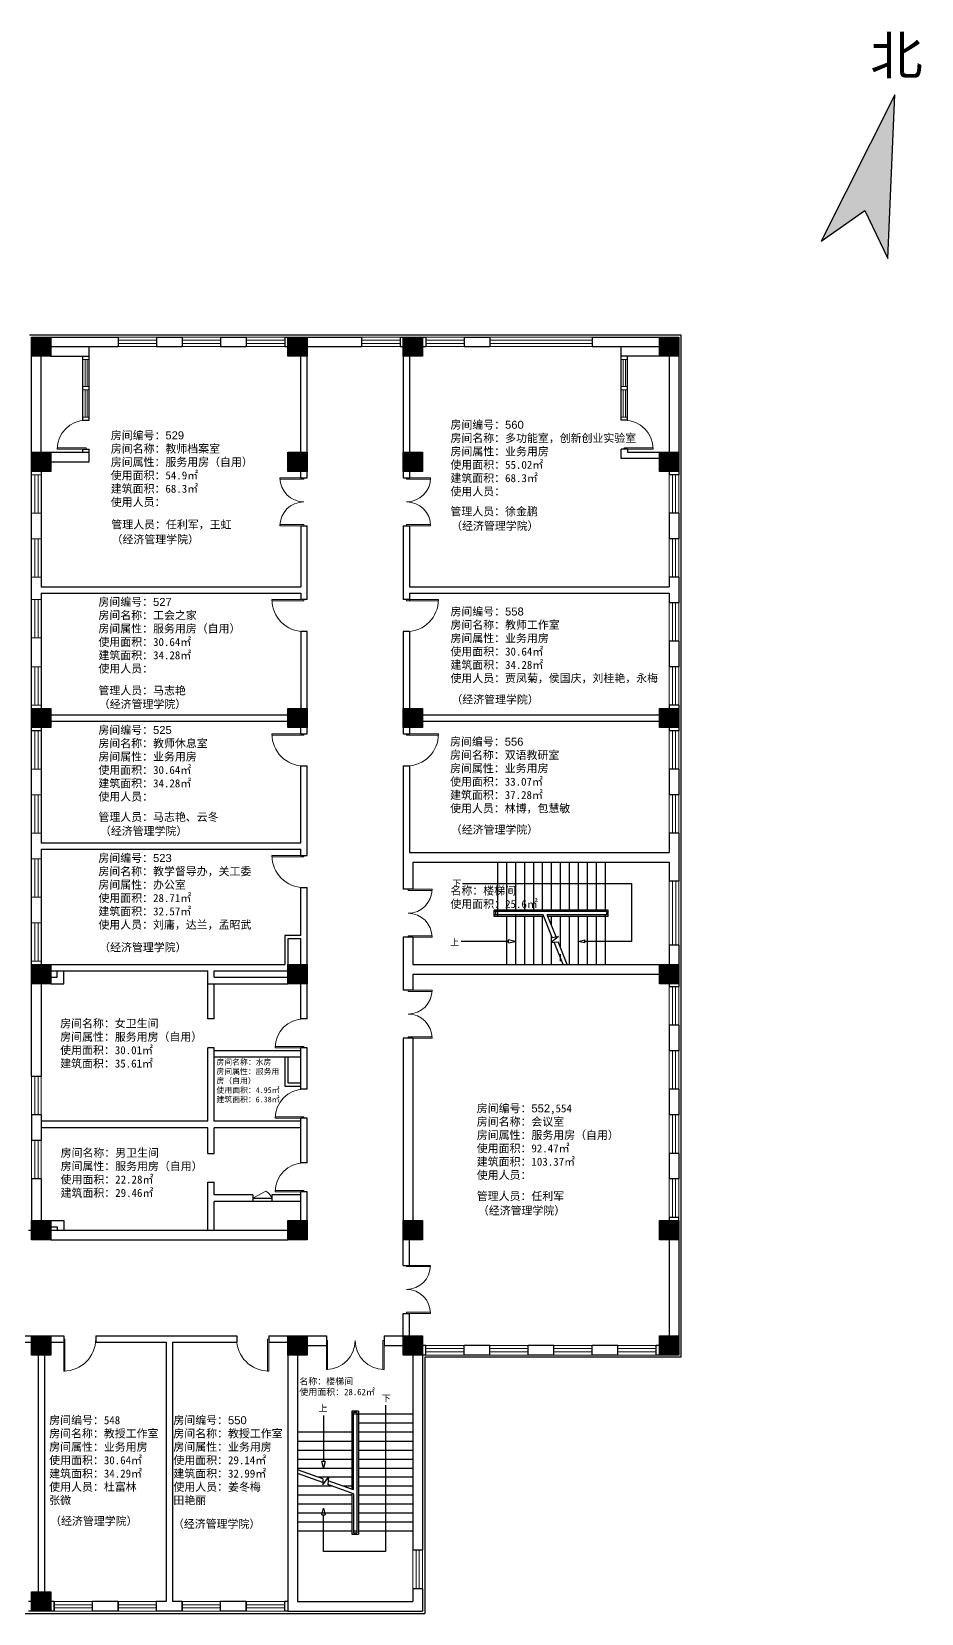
# Model space of a CAD drawing. Header units: millimetres. Extents: x 31518 to 160291, y 21900 to 76087.
# Drawn here: x 132518 to 160291, y 26678 to 76087 of the extents above; entities that cross this region are included whole.
import ezdxf

# ---------------------------------------------------------------- set-up
doc = ezdxf.new("R2010")
doc.units = ezdxf.units.MM
doc.header["$LTSCALE"] = 1000
doc.linetypes.add('CONTINOUS', pattern=[0])
doc.layers.add('填充', color=7, linetype='Continuous')
doc.layers.add('管理人员', color=2, linetype='Continuous')
for name, color, linetype, lineweight in [('墙体', 30, 'Continuous', 30), ('墙线', 30, 'Continuous', 30), ('文字', 7, 'Continuous', 30), ('柱子', 150, 'Continuous', 30), ('窗户', 131, 'Continuous', 15), ('窗线', 131, 'Continuous', 15), ('门线', 154, 'CONTINOUS', 15)]:
    doc.layers.add(name, color=color, linetype=linetype, lineweight=lineweight)
doc.styles.get("Standard").update_dxf_attribs({"font": 'arial.ttf'})

msp = doc.modelspace()

# ---------------------------------------------------------------- hatches: boundary and pattern name
h = msp.add_hatch(color=256)
h.dxf.hatch_style = 1
h.paths.add_polyline_path([(159467, 74109), (157163, 69544), (158524, 70501), (159243, 69000)])
at = {"layer": '填充'}
h = msp.add_hatch(color=7, dxfattribs=at)
h.dxf.hatch_style = 1
h.paths.add_polyline_path([(133118, 66548), (132518, 66548), (132518, 65948), (133118, 65948)])
h = msp.add_hatch(color=7, dxfattribs=at)
h.dxf.hatch_style = 1
h.paths.add_polyline_path([(141118, 66548), (140518, 66548), (140518, 65948), (141118, 65948)])
h = msp.add_hatch(color=7, dxfattribs=at)
h.dxf.hatch_style = 1
h.paths.add_polyline_path([(144718, 66548), (144118, 66548), (144118, 65948), (144718, 65948)])
h = msp.add_hatch(color=7, dxfattribs=at)
h.dxf.hatch_style = 1
h.paths.add_polyline_path([(152718, 66548), (152118, 66548), (152118, 65948), (152718, 65948)])
h = msp.add_hatch(color=7, dxfattribs=at)
h.dxf.hatch_style = 1
h.paths.add_polyline_path([(133118, 62948), (132518, 62948), (132518, 62348), (133118, 62348)])
h = msp.add_hatch(color=7, dxfattribs=at)
h.dxf.hatch_style = 1
h.paths.add_polyline_path([(141118, 62948), (140518, 62948), (140518, 62348), (141118, 62348)])
h = msp.add_hatch(color=7, dxfattribs=at)
h.dxf.hatch_style = 1
h.paths.add_polyline_path([(144718, 62948), (144118, 62948), (144118, 62348), (144718, 62348)])
h = msp.add_hatch(color=7, dxfattribs=at)
h.dxf.hatch_style = 1
h.paths.add_polyline_path([(152718, 62948), (152118, 62948), (152118, 62348), (152718, 62348)])
h = msp.add_hatch(color=7, dxfattribs=at)
h.dxf.hatch_style = 1
h.paths.add_polyline_path([(133118, 54948), (132518, 54948), (132518, 54348), (133118, 54348)])
h = msp.add_hatch(color=7, dxfattribs=at)
h.dxf.hatch_style = 1
h.paths.add_polyline_path([(141118, 54948), (140518, 54948), (140518, 54348), (141118, 54348)])
h = msp.add_hatch(color=7, dxfattribs=at)
h.dxf.hatch_style = 1
h.paths.add_polyline_path([(144718, 54948), (144118, 54948), (144118, 54348), (144718, 54348)])
h = msp.add_hatch(color=7, dxfattribs=at)
h.dxf.hatch_style = 1
h.paths.add_polyline_path([(152718, 54948), (152118, 54948), (152118, 54348), (152718, 54348)])
h = msp.add_hatch(color=7, dxfattribs=at)
h.dxf.hatch_style = 1
h.paths.add_polyline_path([(133118, 46948), (132518, 46948), (132518, 46348), (133118, 46348)])
h = msp.add_hatch(color=7, dxfattribs=at)
h.dxf.hatch_style = 1
h.paths.add_polyline_path([(141118, 46948), (140518, 46948), (140518, 46348), (141118, 46348)])
h = msp.add_hatch(color=7, dxfattribs=at)
h.dxf.hatch_style = 1
h.paths.add_polyline_path([(152718, 46948), (152118, 46948), (152118, 46348), (152718, 46348)])
h = msp.add_hatch(color=7, dxfattribs=at)
h.dxf.hatch_style = 1
h.paths.add_polyline_path([(133118, 38948), (132518, 38948), (132518, 38348), (133118, 38348)])
h = msp.add_hatch(color=7, dxfattribs=at)
h.dxf.hatch_style = 1
h.paths.add_polyline_path([(141118, 38948), (140518, 38948), (140518, 38348), (141118, 38348)])
h = msp.add_hatch(color=7, dxfattribs=at)
h.dxf.hatch_style = 1
h.paths.add_polyline_path([(144718, 38948), (144118, 38948), (144118, 38348), (144718, 38348)])
h = msp.add_hatch(color=7, dxfattribs=at)
h.dxf.hatch_style = 1
h.paths.add_polyline_path([(152718, 38948), (152118, 38948), (152118, 38348), (152718, 38348)])
h = msp.add_hatch(color=7, dxfattribs=at)
h.dxf.hatch_style = 1
h.paths.add_polyline_path([(133118, 35348), (132518, 35348), (132518, 34748), (133118, 34748)])
h = msp.add_hatch(color=7, dxfattribs=at)
h.dxf.hatch_style = 1
h.paths.add_polyline_path([(141118, 35348), (140518, 35348), (140518, 34748), (141118, 34748)])
h = msp.add_hatch(color=7, dxfattribs=at)
h.dxf.hatch_style = 1
h.paths.add_polyline_path([(144718, 35348), (144118, 35348), (144118, 34748), (144718, 34748)])
h = msp.add_hatch(color=7, dxfattribs=at)
h.dxf.hatch_style = 1
h.paths.add_polyline_path([(152718, 35348), (152118, 35348), (152118, 34748), (152718, 34748)])
h = msp.add_hatch(color=7, dxfattribs=at)
h.dxf.hatch_style = 1
h.paths.add_polyline_path([(133118, 27348), (132518, 27348), (132518, 26748), (133118, 26748)])

# ---------------------------------------------------------------- linework, layer by layer
for p, q in [((159467, 74109), (157163, 69544)), ((159243, 69000), (159467, 74109)), ((157163, 69544), (158524, 70501)), ((158524, 70501), (159243, 69000))]:
    msp.add_line(p, q)
at = {"layer": '墙体'}
for p, q in [((134318, 63948), (134318, 66248)), ((150918, 63948), (150918, 66248)), ((133118, 65948), (134318, 65948)), ((134118, 63948), (134118, 65948)), ((152118, 65948), (150918, 65948)), ((151118, 63948), (151118, 65948)), ((134118, 63948), (134318, 63948)), ((151118, 63948), (150918, 63948)), ((133118, 62948), (134318, 62948)), ((134118, 62948), (134118, 63048)), ((134118, 63048), (134318, 63048)), ((134318, 62648), (134318, 63048)), ((150918, 62748), (150918, 63048)), ((151118, 63048), (150918, 63048)), ((151118, 63048), (151118, 62948)), ((151118, 62948), (152118, 62948)), ((133118, 62648), (134318, 62648)), ((152118, 62748), (150918, 62748)), ((140918, 62148), (141118, 62148)), ((144118, 62148), (144323, 62148)), ((140918, 60648), (141118, 60648)), ((140918, 60648), (140918, 58748)), ((144118, 60648), (144323, 60648)), ((132818, 58748), (140918, 58748)), ((132818, 58548), (140918, 58548)), ((140918, 58548), (140918, 58348)), ((141118, 58348), (140918, 58348)), ((144318, 58348), (144118, 58348)), ((140918, 57348), (140918, 54948)), ((141118, 57348), (140918, 57348)), ((144318, 57348), (144118, 57348)), ((133118, 54748), (140518, 54748)), ((133118, 54548), (140518, 54548)), ((140918, 54148), (141118, 54148)), ((144118, 54148), (144318, 54148)), ((140918, 53148), (141118, 53148)), ((144118, 53148), (144318, 53148)), ((132818, 50748), (140918, 50748)), ((132818, 50548), (140918, 50548)), ((132818, 50548), (132818, 50248)), ((140918, 50348), (141118, 50348)), ((147059, 50148), (147059, 48448)), ((147339, 50148), (147339, 48648)), ((147619, 50148), (147619, 48648)), ((147619, 50148), (147619, 48648)), ((147899, 50148), (147899, 48648)), ((148179, 50148), (148179, 48648)), ((148459, 50148), (148459, 48648)), ((148459, 50148), (148459, 48648)), ((148739, 50148), (148739, 48648)), ((149019, 50148), (149019, 48648)), ((149299, 50148), (149299, 48648)), ((149299, 50148), (149299, 48648)), ((149579, 50148), (149579, 48648)), ((149859, 50148), (149859, 48648)), ((150139, 50148), (150139, 48648)), ((150419, 50148), (150419, 48598)), ((145969, 49473), (151243, 49473)), ((151243, 49473), (151243, 47670)), ((140918, 49348), (141118, 49348)), ((150519, 48648), (146959, 48648)), ((146959, 48448), (146959, 48648)), ((150469, 48598), (146959, 48598)), ((148489, 48498), (146959, 48498)), ((147059, 48498), (146959, 48498)), ((148509, 48448), (146959, 48448)), ((147009, 48498), (147009, 48598)), ((147339, 48448), (147339, 46948)), ((147619, 48498), (147619, 46948)), ((147619, 48448), (147619, 46948)), ((147899, 48448), (147899, 46948)), ((148179, 48448), (148179, 46948)), ((148459, 48448), (148459, 46948)), ((148459, 48448), (148459, 46948)), ((148770, 47794), (148489, 48498)), ((150469, 48498), (148613, 48498)), ((148888, 47811), (148613, 48498)), ((150519, 48448), (148633, 48448)), ((148739, 48448), (148739, 48184)), ((149019, 48448), (149019, 47484)), ((149299, 48448), (149299, 46948)), ((149299, 48448), (149299, 46948)), ((149579, 48448), (149579, 46948)), ((149859, 48448), (149859, 46948)), ((150139, 48448), (150139, 46948)), ((150419, 48498), (150419, 46948)), ((150469, 48498), (150469, 48598)), ((150519, 48448), (150519, 48648)), ((147404, 47670), (145926, 47670)), ((147404, 47620), (147404, 47720)), ((147612, 47670), (147404, 47720)), ((147404, 47620), (147612, 47670)), ((148739, 47872), (148739, 46948)), ((148969, 47822), (148739, 47636)), ((148739, 47636), (148950, 47657)), ((148770, 47794), (148969, 47822)), ((149109, 46948), (148830, 47645)), ((149233, 46948), (148950, 47657)), ((149578, 47670), (149786, 47720)), ((149786, 47620), (149578, 47670)), ((149786, 47670), (149786, 47720)), ((149786, 47620), (149786, 47720)), ((151243, 47670), (149786, 47670)), ((149019, 47272), (149019, 47048)), ((133518, 35348), (133518, 35148)), ((134518, 35348), (134518, 35148)), ((136718, 35148), (136718, 27048)), ((136918, 35148), (136918, 27048)), ((138918, 35348), (138918, 35148)), ((139918, 35348), (139918, 35148)), ((132718, 34748), (132718, 27348)), ((132918, 34748), (132918, 27348)), ((143566, 33180), (143566, 28607)), ((141630, 32855), (141630, 31427)), ((142518, 32998), (142518, 30552)), ((142718, 32998), (142518, 32998)), ((144418, 32898), (142518, 32898)), ((142668, 32948), (142568, 32948)), ((142568, 30534), (142568, 32948)), ((142668, 32948), (142668, 29198)), ((142718, 32998), (142718, 29148)), ((144418, 32618), (142718, 32618)), ((142518, 32338), (140818, 32338)), ((144418, 32338), (142718, 32338)), ((142518, 32048), (140818, 32048)), ((142518, 31768), (140818, 31768)), ((144418, 32048), (142718, 32048)), ((144418, 31768), (142718, 31768)), ((142518, 31488), (140818, 31488)), ((142518, 31208), (140818, 31208)), ((142518, 31208), (140818, 31208)), ((141605, 30880), (140818, 31162)), ((141680, 31427), (141580, 31427)), ((141630, 31219), (141580, 31427)), ((141680, 31427), (141630, 31219)), ((144418, 31488), (142718, 31488)), ((144418, 31208), (142718, 31208)), ((144418, 31208), (142718, 31208)), ((141605, 30761), (140818, 31043)), ((141922, 30648), (140818, 30648)), ((142518, 30928), (141470, 30928)), ((141605, 30698), (141781, 30928)), ((141605, 30880), (141605, 30698)), ((141781, 30928), (141760, 30706)), ((142568, 30416), (141760, 30706)), ((142568, 30534), (141770, 30820)), ((142518, 30648), (142252, 30648)), ((144418, 30928), (142718, 30928)), ((144418, 30648), (142718, 30648)), ((142518, 30368), (140818, 30368)), ((142518, 30368), (140818, 30368)), ((142518, 30434), (142518, 29148)), ((142568, 30416), (142568, 29198)), ((144418, 30368), (142718, 30368)), ((144418, 30368), (142718, 30368)), ((142518, 30088), (140818, 30088)), ((142518, 29808), (140818, 29808)), ((141580, 29761), (141630, 29969)), ((141580, 29761), (141680, 29761)), ((141630, 29969), (141680, 29761)), ((141630, 28607), (141630, 29761)), ((144418, 30088), (142718, 30088)), ((144418, 29808), (142718, 29808)), ((142518, 29528), (140818, 29528)), ((142518, 29248), (140818, 29248)), ((142668, 29248), (142568, 29248)), ((142568, 29198), (142668, 29198)), ((144418, 29528), (142718, 29528)), ((144418, 29248), (142718, 29248)), ((142518, 29148), (142718, 29148)), ((143566, 28607), (141630, 28607))]:
    msp.add_line(p, q, dxfattribs=at)
at = {"layer": '墙线'}
for p, q in [((132448, 66618), (152788, 66618)), ((132518, 65948), (132518, 66548)), ((132518, 66548), (135218, 66548)), ((132518, 43448), (132518, 66548)), ((133118, 66248), (135218, 66248)), ((135218, 66548), (135218, 66248)), ((136418, 66548), (137218, 66548)), ((136418, 66548), (136418, 66248)), ((136418, 66248), (137218, 66248)), ((137218, 66548), (137218, 66248)), ((138418, 66548), (139218, 66548)), ((138418, 66548), (138418, 66248)), ((138418, 66248), (139218, 66248)), ((139218, 66548), (139218, 66248)), ((140418, 66548), (142818, 66548)), ((140418, 66548), (140418, 66248)), ((140418, 66248), (140518, 66248)), ((141118, 66248), (142818, 66248)), ((142818, 66548), (142818, 66248)), ((144018, 66548), (144818, 66548)), ((144018, 66548), (144018, 66248)), ((144018, 66248), (144118, 66248)), ((144718, 66248), (144818, 66248)), ((144818, 66548), (144818, 66248)), ((146018, 66548), (146818, 66548)), ((146018, 66548), (146018, 66248)), ((146018, 66248), (146818, 66248)), ((146818, 66548), (146818, 66248)), ((150018, 66548), (152718, 66548)), ((150018, 66548), (150018, 66248)), ((150018, 66248), (152118, 66248)), ((152718, 66548), (152718, 65948)), ((152788, 66618), (152788, 34678)), ((132818, 62948), (132818, 65948)), ((140918, 62948), (140918, 65948)), ((141118, 62948), (141118, 65948)), ((144118, 65948), (144118, 62948)), ((144318, 65948), (144318, 62948)), ((152418, 65948), (152418, 62948)), ((152718, 65948), (152718, 62948)), ((144318, 64248), (144318, 62948)), ((132818, 62348), (132818, 58748)), ((140918, 62148), (140918, 62348)), ((141118, 62148), (141118, 62348)), ((144118, 62348), (144118, 62148)), ((144318, 62348), (144318, 62148)), ((152418, 62348), (152418, 62248)), ((152718, 62348), (152718, 62248)), ((152718, 62248), (152418, 62248)), ((152418, 61048), (152418, 60248)), ((152718, 61048), (152418, 61048)), ((152718, 61048), (152718, 60248)), ((141118, 58348), (141118, 60648)), ((144118, 60648), (144118, 58348)), ((144318, 60648), (144318, 58748)), ((152718, 60248), (152418, 60248)), ((152418, 59048), (152418, 58748)), ((152718, 59048), (152418, 59048)), ((152718, 59048), (152718, 58248)), ((132818, 58548), (132818, 54948)), ((144318, 58748), (152418, 58748)), ((144318, 58548), (152418, 58548)), ((144318, 58548), (144318, 58308)), ((152418, 58548), (152418, 58248)), ((152718, 58248), (152418, 58248)), ((141118, 54948), (141118, 57348)), ((144118, 57348), (144118, 54948)), ((144318, 57353), (144318, 54948)), ((152418, 57048), (152418, 56248)), ((152718, 57048), (152418, 57048)), ((152718, 57048), (152718, 56248)), ((152718, 56248), (152418, 56248)), ((152418, 55048), (152418, 54948)), ((152718, 55048), (152418, 55048)), ((152718, 55048), (152718, 54248)), ((144718, 54748), (152118, 54748)), ((144718, 54548), (152118, 54548)), ((132818, 54248), (132518, 54248)), ((132818, 54348), (132818, 50748)), ((140918, 54148), (140918, 54348)), ((141118, 54148), (141118, 54348)), ((144118, 54348), (144118, 54148)), ((144318, 54348), (144318, 54148)), ((152418, 54348), (152418, 54248)), ((152718, 54248), (152418, 54248)), ((140918, 50748), (140918, 53148)), ((141118, 50348), (141118, 53148)), ((144118, 53148), (144118, 49298)), ((144318, 53148), (144318, 50448)), ((152418, 53048), (152418, 52248)), ((152718, 53048), (152418, 53048)), ((152718, 53048), (152718, 52248)), ((152718, 52248), (152418, 52248)), ((152418, 51048), (152418, 50448)), ((152718, 51048), (152418, 51048)), ((152718, 51048), (152718, 49548)), ((132818, 50548), (132818, 46948)), ((140918, 50348), (140918, 50548)), ((144318, 50448), (152418, 50448)), ((144418, 50148), (144418, 49298)), ((144418, 50148), (152418, 50148)), ((152418, 50148), (152418, 49548)), ((152718, 49548), (152418, 49548)), ((140918, 47848), (140918, 49348)), ((141118, 46948), (141118, 49348)), ((144418, 49298), (144118, 49298)), ((140918, 47848), (140418, 47848)), ((140418, 47848), (140418, 46948)), ((140918, 47748), (140518, 47748)), ((140518, 47748), (140518, 46948)), ((140918, 46948), (140918, 47748)), ((144118, 47798), (144118, 46148)), ((144418, 47798), (144118, 47798)), ((144418, 47798), (144418, 46948)), ((152418, 47548), (152418, 46948)), ((152718, 47548), (152418, 47548)), ((152718, 47548), (152718, 46948)), ((132718, 46948), (140418, 46948)), ((140518, 46948), (140518, 46948)), ((140918, 46948), (140918, 46948)), ((144418, 46948), (152418, 46948)), ((133118, 46748), (138018, 46748)), ((133118, 46548), (133318, 46548)), ((133318, 46548), (133318, 46748)), ((133518, 46348), (133518, 46748)), ((138018, 45248), (138018, 46748)), ((138218, 46748), (140518, 46748)), ((138218, 46548), (138218, 46748)), ((138218, 46548), (140518, 46548)), ((144418, 46648), (144418, 46148)), ((144418, 46648), (152118, 46648)), ((132818, 46348), (132818, 43448)), ((133118, 46348), (133518, 46348)), ((138018, 46348), (140518, 46348)), ((138218, 45248), (138218, 46348)), ((140918, 45248), (140918, 46348)), ((141118, 45248), (141118, 46348)), ((144418, 46148), (144118, 46148)), ((152418, 46348), (152418, 46248)), ((152718, 46248), (152418, 46248)), ((152718, 46348), (152718, 46248)), ((138218, 45248), (138018, 45248)), ((141118, 45248), (140918, 45248)), ((152418, 45048), (152418, 44248)), ((152718, 45048), (152418, 45048)), ((152718, 45048), (152718, 44248)), ((144118, 44648), (144118, 38948)), ((144418, 44648), (144118, 44648)), ((144418, 44648), (144418, 38948)), ((138018, 42048), (138018, 44348)), ((138218, 44348), (138018, 44348)), ((138218, 42048), (138218, 44348)), ((140918, 44248), (138218, 44248)), ((140918, 44048), (138218, 44048)), ((140418, 44048), (140418, 43148)), ((140518, 44048), (140518, 43248)), ((140918, 43048), (140918, 44348)), ((141118, 44348), (140918, 44348)), ((141118, 43048), (141118, 44348)), ((152718, 44248), (152418, 44248)), ((132818, 43448), (132518, 43448)), ((140418, 43148), (140918, 43148)), ((140518, 43248), (140918, 43248)), ((141118, 43048), (140918, 43048)), ((152418, 43048), (152418, 42248)), ((152718, 43048), (152418, 43048)), ((152718, 43048), (152718, 42248)), ((132518, 42248), (132518, 41448)), ((132818, 42248), (132518, 42248)), ((132818, 42248), (132818, 41448)), ((138018, 42048), (132818, 42048)), ((140918, 42048), (138218, 42048)), ((140918, 40748), (140918, 42148)), ((141118, 42148), (140918, 42148)), ((141118, 40748), (141118, 42148)), ((152718, 42248), (152418, 42248)), ((138018, 41848), (132818, 41848)), ((138018, 41048), (138018, 41848)), ((138218, 41048), (138218, 41848)), ((140918, 41848), (138218, 41848)), ((132818, 41448), (132518, 41448)), ((138018, 41048), (138218, 41048)), ((152418, 41048), (152418, 40248)), ((152718, 41048), (152418, 41048)), ((152718, 41048), (152718, 40248)), ((141118, 40748), (140918, 40748)), ((132518, 40248), (132518, 38948)), ((132818, 40248), (132518, 40248)), ((132818, 40248), (132818, 38948)), ((138018, 38648), (138018, 40148)), ((138018, 40148), (138218, 40148)), ((138218, 39748), (138218, 40148)), ((152718, 40248), (152418, 40248)), ((139418, 39748), (138218, 39748)), ((138218, 38648), (138218, 39548)), ((140918, 39548), (138218, 39548)), ((139418, 39748), (139418, 39548)), ((139418, 39648), (140018, 39648)), ((140918, 39748), (140018, 39748)), ((140018, 39748), (140018, 39548)), ((140918, 38948), (140918, 39848)), ((141118, 39848), (140918, 39848)), ((141118, 38948), (141118, 39848)), ((152418, 39048), (152418, 38948)), ((152718, 39048), (152418, 39048)), ((152718, 38948), (152718, 39048)), ((132418, 38648), (132518, 38648)), ((133118, 38948), (133518, 38948)), ((133118, 38748), (133318, 38748)), ((133118, 38648), (140518, 38648)), ((133318, 38748), (133318, 38648)), ((133518, 38948), (133518, 38648)), ((133118, 38348), (140518, 38348)), ((144118, 37548), (144118, 38348)), ((144318, 37548), (144318, 38348)), ((152418, 38348), (152418, 35348)), ((152718, 38348), (152718, 35348)), ((144118, 37548), (144318, 37548)), ((144118, 35348), (144118, 36048)), ((144118, 36048), (144318, 36048)), ((144318, 35348), (144318, 36048)), ((132118, 35348), (132518, 35348)), ((132118, 35148), (132518, 35148)), ((133118, 35348), (133518, 35348)), ((133118, 35148), (133518, 35148)), ((134518, 35348), (138918, 35348)), ((134518, 35148), (136718, 35148)), ((136918, 35148), (138918, 35148)), ((139918, 35348), (140518, 35348)), ((139918, 35148), (140518, 35148)), ((141118, 35348), (141718, 35348)), ((141718, 35348), (141718, 35048)), ((143518, 35348), (144118, 35348)), ((143518, 35348), (143518, 35048)), ((140518, 34748), (140518, 26748)), ((140818, 34748), (140818, 27048)), ((141118, 35048), (141718, 35048)), ((143518, 35048), (144118, 35048)), ((144418, 34748), (144418, 28648)), ((144818, 35048), (144718, 35048)), ((144718, 34748), (144718, 28648)), ((144818, 34748), (144718, 34748)), ((144788, 34678), (144788, 26678)), ((152788, 34678), (144788, 34678)), ((144818, 34748), (144818, 35048)), ((146818, 35048), (146018, 35048)), ((146018, 34748), (146018, 35048)), ((146818, 34748), (146018, 34748)), ((146818, 34748), (146818, 35048)), ((148818, 35048), (148018, 35048)), ((148018, 34748), (148018, 35048)), ((148818, 34748), (148018, 34748)), ((148818, 34748), (148818, 35048)), ((150818, 35048), (150018, 35048)), ((150018, 34748), (150018, 35048)), ((150818, 34748), (150018, 34748)), ((150818, 34748), (150818, 35048)), ((152118, 35048), (152018, 35048)), ((152018, 34748), (152018, 35048)), ((152118, 34748), (152018, 34748)), ((144718, 28648), (144418, 28648)), ((144418, 27448), (144418, 27048)), ((144718, 27448), (144418, 27448)), ((144718, 27448), (144718, 26748)), ((132518, 27048), (132418, 27048)), ((132518, 26748), (132418, 26748)), ((133218, 27048), (133118, 27048)), ((133218, 26748), (133118, 26748)), ((133218, 27048), (133218, 26748)), ((133218, 27048), (133218, 26748)), ((133218, 26748), (133218, 27048)), ((134418, 26748), (134418, 27048)), ((135218, 27048), (134418, 27048)), ((135218, 26748), (134418, 26748)), ((135218, 27048), (135218, 26748)), ((135218, 27048), (135218, 26748)), ((135218, 26748), (135218, 27048)), ((136418, 26748), (136418, 27048)), ((136718, 27048), (136418, 27048)), ((137218, 26748), (136418, 26748)), ((137218, 27048), (136918, 27048)), ((137218, 27048), (137218, 26748)), ((137218, 27048), (137218, 26748)), ((137218, 26748), (137218, 27048)), ((138418, 26748), (138418, 27048)), ((139218, 27048), (138418, 27048)), ((139218, 26748), (138418, 26748)), ((139218, 27048), (139218, 26748)), ((139218, 27048), (139218, 26748)), ((139218, 26748), (139218, 27048)), ((140418, 26748), (140418, 27048)), ((140518, 27048), (140418, 27048)), ((140518, 26748), (140418, 26748)), ((140518, 26748), (144718, 26748)), ((140818, 27048), (144418, 27048)), ((92448, 26678), (144788, 26678))]:
    msp.add_line(p, q, dxfattribs=at)
at = {"layer": '柱子'}
for p, q in [((132518, 66548), (133118, 66548)), ((132518, 65948), (132518, 66548)), ((133118, 66548), (133118, 65948)), ((140518, 66548), (141118, 66548)), ((140518, 65948), (140518, 66548)), ((141118, 66548), (141118, 65948)), ((144118, 66548), (144718, 66548)), ((144118, 65948), (144118, 66548)), ((144718, 66548), (144718, 65948)), ((152118, 66548), (152718, 66548)), ((152118, 65948), (152118, 66548)), ((152718, 66548), (152718, 65948)), ((133118, 65948), (132518, 65948)), ((141118, 65948), (140518, 65948)), ((144718, 65948), (144118, 65948)), ((152718, 65948), (152118, 65948)), ((132518, 62948), (133118, 62948)), ((132518, 62348), (132518, 62948)), ((133118, 62948), (133118, 62348)), ((140518, 62948), (141118, 62948)), ((140518, 62348), (140518, 62948)), ((141118, 62948), (141118, 62348)), ((144118, 62948), (144718, 62948)), ((144118, 62348), (144118, 62948)), ((144718, 62948), (144718, 62348)), ((152118, 62948), (152718, 62948)), ((152118, 62348), (152118, 62948)), ((152718, 62948), (152718, 62348)), ((133118, 62348), (132518, 62348)), ((141118, 62348), (140518, 62348)), ((144718, 62348), (144118, 62348)), ((152718, 62348), (152118, 62348)), ((132518, 54948), (133118, 54948)), ((132518, 54348), (132518, 54948)), ((133118, 54948), (133118, 54348)), ((140518, 54948), (141118, 54948)), ((140518, 54348), (140518, 54948)), ((141118, 54948), (141118, 54348)), ((144118, 54948), (144718, 54948)), ((144118, 54348), (144118, 54948)), ((144718, 54948), (144718, 54348)), ((152118, 54948), (152718, 54948)), ((152118, 54348), (152118, 54948)), ((152718, 54948), (152718, 54348)), ((133118, 54348), (132518, 54348)), ((141118, 54348), (140518, 54348)), ((144718, 54348), (144118, 54348)), ((152718, 54348), (152118, 54348)), ((132518, 46948), (133118, 46948)), ((132518, 46348), (132518, 46948)), ((133118, 46948), (133118, 46348)), ((140518, 46948), (141118, 46948)), ((140518, 46348), (140518, 46948)), ((141118, 46948), (141118, 46348)), ((152118, 46948), (152718, 46948)), ((152118, 46348), (152118, 46948)), ((152718, 46948), (152718, 46348)), ((133118, 46348), (132518, 46348)), ((141118, 46348), (140518, 46348)), ((152718, 46348), (152118, 46348)), ((132518, 38948), (133118, 38948)), ((132518, 38348), (132518, 38948)), ((133118, 38948), (133118, 38348)), ((140518, 38948), (141118, 38948)), ((140518, 38348), (140518, 38948)), ((141118, 38948), (141118, 38348)), ((144118, 38948), (144718, 38948)), ((144118, 38348), (144118, 38948)), ((144718, 38948), (144718, 38348)), ((152118, 38948), (152718, 38948)), ((152118, 38348), (152118, 38948)), ((152718, 38948), (152718, 38348)), ((133118, 38348), (132518, 38348)), ((141118, 38348), (140518, 38348)), ((144718, 38348), (144118, 38348)), ((152718, 38348), (152118, 38348)), ((132518, 35348), (133118, 35348)), ((132518, 34748), (132518, 35348)), ((133118, 35348), (133118, 34748)), ((140518, 35348), (141118, 35348)), ((140518, 34748), (140518, 35348)), ((141118, 35348), (141118, 34748)), ((144118, 35348), (144718, 35348)), ((144118, 34748), (144118, 35348)), ((144718, 35348), (144718, 34748)), ((152118, 35348), (152718, 35348)), ((152118, 34748), (152118, 35348)), ((152718, 35348), (152718, 34748)), ((133118, 34748), (132518, 34748)), ((141118, 34748), (140518, 34748)), ((144718, 34748), (144118, 34748)), ((152718, 34748), (152118, 34748)), ((132518, 27348), (133118, 27348)), ((132518, 26748), (132518, 27348)), ((133118, 27348), (133118, 26748)), ((133118, 26748), (132518, 26748))]:
    msp.add_line(p, q, dxfattribs=at)
at = {"layer": '窗户'}
for p, q in [((134118, 65848), (134318, 65848)), ((134118, 64998), (134118, 65848)), ((134185, 65848), (134185, 64998)), ((134252, 65848), (134252, 64998)), ((134318, 65848), (134318, 64998)), ((150918, 65848), (151118, 65848)), ((150918, 64998), (150918, 65848)), ((150985, 65848), (150985, 64998)), ((151052, 65848), (151052, 64998)), ((151118, 65848), (151118, 64998)), ((134318, 64998), (134118, 64998)), ((134118, 64048), (134118, 64898)), ((134118, 64898), (134318, 64898)), ((134185, 64898), (134185, 64048)), ((134252, 64898), (134252, 64048)), ((134318, 64898), (134318, 64048)), ((151118, 64998), (150918, 64998)), ((150918, 64048), (150918, 64898)), ((150918, 64898), (151118, 64898)), ((150985, 64898), (150985, 64048)), ((151052, 64898), (151052, 64048)), ((151118, 64898), (151118, 64048)), ((134318, 64048), (134118, 64048)), ((151118, 64048), (150918, 64048)), ((132518, 48248), (132818, 48248))]:
    msp.add_line(p, q, dxfattribs=at)
at = {"layer": '窗线'}
for p, q in [((135218, 66548), (136418, 66548)), ((135218, 66548), (135218, 66248)), ((135218, 66448), (136418, 66448)), ((135218, 66348), (136418, 66348)), ((135218, 66248), (136418, 66248)), ((136418, 66548), (136418, 66248)), ((137218, 66548), (138418, 66548)), ((137218, 66548), (137218, 66248)), ((137218, 66448), (138418, 66448)), ((137218, 66348), (138418, 66348)), ((137218, 66248), (138418, 66248)), ((138418, 66548), (138418, 66248)), ((139218, 66548), (140418, 66548)), ((139218, 66548), (139218, 66248)), ((139218, 66448), (140418, 66448)), ((139218, 66348), (140418, 66348)), ((139218, 66248), (140418, 66248)), ((140418, 66548), (140418, 66248)), ((142818, 66548), (144018, 66548)), ((142818, 66548), (142818, 66248)), ((142818, 66448), (144018, 66448)), ((142818, 66348), (144018, 66348)), ((142818, 66248), (144018, 66248)), ((144018, 66548), (144018, 66248)), ((144818, 66548), (146018, 66548)), ((144818, 66548), (144818, 66248)), ((144818, 66448), (146018, 66448)), ((144818, 66348), (146018, 66348)), ((144818, 66248), (146018, 66248)), ((146018, 66548), (146018, 66248)), ((146818, 66548), (150018, 66548)), ((146818, 66448), (150018, 66448)), ((150018, 66348), (146818, 66348)), ((150018, 66248), (146818, 66248)), ((132518, 61048), (132518, 62248)), ((132518, 62248), (132818, 62248)), ((132618, 61048), (132618, 62248)), ((132718, 61048), (132718, 62248)), ((132818, 61048), (132818, 62248)), ((152418, 61048), (152418, 62248)), ((152418, 62248), (152718, 62248)), ((152518, 61048), (152518, 62248)), ((152618, 61048), (152618, 62248)), ((152718, 61048), (152718, 62248)), ((132518, 61048), (132818, 61048)), ((152418, 61048), (152718, 61048)), ((132518, 59048), (132518, 60248)), ((132518, 60248), (132818, 60248)), ((132618, 59048), (132618, 60248)), ((132718, 59048), (132718, 60248)), ((132818, 59048), (132818, 60248)), ((152418, 59048), (152418, 60248)), ((152418, 60248), (152718, 60248)), ((152518, 59048), (152518, 60248)), ((152618, 59048), (152618, 60248)), ((152718, 59048), (152718, 60248)), ((132518, 59048), (132818, 59048)), ((152418, 59048), (152718, 59048)), ((132518, 57148), (132518, 58348)), ((132518, 58348), (132818, 58348)), ((132618, 57148), (132618, 58348)), ((132718, 57148), (132718, 58348)), ((132818, 57148), (132818, 58348)), ((152418, 57048), (152418, 58248)), ((152418, 58248), (152718, 58248)), ((152518, 57048), (152518, 58248)), ((152618, 57048), (152618, 58248)), ((152718, 57048), (152718, 58248)), ((132518, 57148), (132818, 57148)), ((152418, 57048), (152718, 57048)), ((132518, 55048), (132518, 56248)), ((132518, 56248), (132818, 56248)), ((132618, 55048), (132618, 56248)), ((132718, 55048), (132718, 56248)), ((132818, 55048), (132818, 56248)), ((152418, 55048), (152418, 56248)), ((152418, 56248), (152718, 56248)), ((152518, 55048), (152518, 56248)), ((152618, 55048), (152618, 56248)), ((152718, 55048), (152718, 56248)), ((132518, 55048), (132818, 55048)), ((152418, 55048), (152718, 55048)), ((132518, 53048), (132518, 54248)), ((132518, 54248), (132818, 54248)), ((132618, 53048), (132618, 54248)), ((132718, 53048), (132718, 54248)), ((132818, 53048), (132818, 54248)), ((152418, 53048), (152418, 54248)), ((152418, 54248), (152718, 54248)), ((152518, 53048), (152518, 54248)), ((152618, 53048), (152618, 54248)), ((152718, 53048), (152718, 54248)), ((132518, 53048), (132818, 53048)), ((152418, 53048), (152718, 53048)), ((132518, 51048), (132518, 52248)), ((132518, 52248), (132818, 52248)), ((132618, 51048), (132618, 52248)), ((132718, 51048), (132718, 52248)), ((132818, 51048), (132818, 52248)), ((152418, 51048), (152418, 52248)), ((152418, 52248), (152718, 52248)), ((152518, 51048), (152518, 52248)), ((152618, 51048), (152618, 52248)), ((152718, 51048), (152718, 52248)), ((132518, 51048), (132818, 51048)), ((152418, 51048), (152718, 51048)), ((132818, 50248), (132518, 50248)), ((132518, 49048), (132518, 50248)), ((132618, 49048), (132618, 50248)), ((132718, 49048), (132718, 50248)), ((132818, 49048), (132818, 50248)), ((152418, 49548), (152418, 47548)), ((152718, 49548), (152418, 49548)), ((152523, 47548), (152523, 49548)), ((152623, 47548), (152623, 49548)), ((152718, 47548), (152718, 49548)), ((132518, 49048), (132818, 49048)), ((132518, 47048), (132518, 48248)), ((132618, 47048), (132618, 48248)), ((132718, 47048), (132718, 48248)), ((132818, 47048), (132818, 48248)), ((152418, 47548), (152718, 47548)), ((132518, 47048), (132818, 47048)), ((152418, 45048), (152418, 46248)), ((152418, 46248), (152718, 46248)), ((152518, 45048), (152518, 46248)), ((152618, 45048), (152618, 46248)), ((152718, 45048), (152718, 46248)), ((152418, 45048), (152718, 45048)), ((152418, 43048), (152418, 44248)), ((152418, 44248), (152718, 44248)), ((152518, 43048), (152518, 44248)), ((152618, 43048), (152618, 44248)), ((152718, 43048), (152718, 44248)), ((132518, 42248), (132518, 43448)), ((132518, 43448), (132818, 43448)), ((132618, 42248), (132618, 43448)), ((132718, 42248), (132718, 43448)), ((132818, 42248), (132818, 43448)), ((152418, 43048), (152718, 43048)), ((132518, 42248), (132818, 42248)), ((152418, 41048), (152418, 42248)), ((152418, 42248), (152718, 42248)), ((152518, 41048), (152518, 42248)), ((152618, 41048), (152618, 42248)), ((152718, 41048), (152718, 42248)), ((132518, 40248), (132518, 41448)), ((132518, 41448), (132818, 41448)), ((132618, 40248), (132618, 41448)), ((132718, 40248), (132718, 41448)), ((132818, 40248), (132818, 41448)), ((152418, 41048), (152718, 41048)), ((132518, 40248), (132818, 40248)), ((152418, 39048), (152418, 40248)), ((152418, 40248), (152718, 40248)), ((152518, 39048), (152518, 40248)), ((152618, 39048), (152618, 40248)), ((152718, 39048), (152718, 40248)), ((152418, 39048), (152718, 39048)), ((144818, 35048), (146018, 35048)), ((144818, 35048), (144818, 34748)), ((144818, 34948), (146018, 34948)), ((144818, 34848), (146018, 34848)), ((144818, 34748), (146018, 34748)), ((146018, 35048), (146018, 34748)), ((146818, 35048), (148018, 35048)), ((146818, 35048), (146818, 34748)), ((146818, 34948), (148018, 34948)), ((146818, 34848), (148018, 34848)), ((146818, 34748), (148018, 34748)), ((148018, 35048), (148018, 34748)), ((148818, 35048), (150018, 35048)), ((148818, 35048), (148818, 34748)), ((148818, 34948), (150018, 34948)), ((148818, 34848), (150018, 34848)), ((148818, 34748), (150018, 34748)), ((150018, 35048), (150018, 34748)), ((150818, 35048), (152018, 35048)), ((150818, 35048), (150818, 34748)), ((150818, 34948), (152018, 34948)), ((150818, 34848), (152018, 34848)), ((150818, 34748), (152018, 34748)), ((152018, 35048), (152018, 34748)), ((144418, 27448), (144418, 28648)), ((144418, 28648), (144718, 28648)), ((144518, 27448), (144518, 28648)), ((144618, 27448), (144618, 28648)), ((144718, 27448), (144718, 28648)), ((144418, 27448), (144718, 27448)), ((133218, 27048), (134418, 27048)), ((133218, 27048), (133218, 26748)), ((133218, 26948), (134418, 26948)), ((133218, 26848), (134418, 26848)), ((133218, 26748), (134418, 26748)), ((134418, 27048), (134418, 26748)), ((135218, 27048), (136418, 27048)), ((135218, 27048), (135218, 26748)), ((135218, 26948), (136418, 26948)), ((135218, 26848), (136418, 26848)), ((135218, 26748), (136418, 26748)), ((136418, 27048), (136418, 26748)), ((137218, 27048), (138418, 27048)), ((137218, 27048), (137218, 26748)), ((137218, 26948), (138418, 26948)), ((137218, 26848), (138418, 26848)), ((137218, 26748), (138418, 26748)), ((138418, 27048), (138418, 26748)), ((139218, 27048), (140418, 27048)), ((139218, 27048), (139218, 26748)), ((139218, 26948), (140418, 26948)), ((139218, 26848), (140418, 26848)), ((139218, 26748), (140418, 26748)), ((140418, 27048), (140418, 26748))]:
    msp.add_line(p, q, dxfattribs=at)
for p in [(152518, 49548), (152618, 49548)]:
    msp.add_point(p, dxfattribs=at)
at = {"layer": '门线'}
for p, q in [((133318, 63048), (133318, 63088)), ((133318, 63088), (134218, 63088)), ((134218, 63048), (133318, 63048)), ((134218, 63088), (134218, 63048)), ((151918, 63088), (151018, 63088)), ((151018, 63088), (151018, 63048)), ((151018, 63048), (151918, 63048)), ((151918, 63048), (151918, 63088)), ((140268, 62148), (140268, 62108)), ((141018, 62148), (140268, 62148)), ((140268, 62108), (141018, 62108)), ((141018, 62108), (141018, 62148)), ((144221, 62108), (144221, 62148)), ((144221, 62148), (144971, 62148)), ((144971, 62108), (144221, 62108)), ((144971, 62148), (144971, 62108)), ((140268, 60648), (140268, 60688)), ((140268, 60688), (141018, 60688)), ((141018, 60648), (140268, 60648)), ((141018, 60688), (141018, 60648)), ((144971, 60688), (144221, 60688)), ((144221, 60688), (144221, 60648)), ((144221, 60648), (144971, 60648)), ((144971, 60648), (144971, 60688)), ((140018, 58348), (140018, 58308)), ((141018, 58348), (140018, 58348)), ((140018, 58308), (141018, 58308)), ((141018, 58308), (141018, 58348)), ((144218, 58308), (144218, 58348)), ((144218, 58348), (145218, 58348)), ((145218, 58308), (144218, 58308)), ((145218, 58348), (145218, 58308)), ((140018, 54148), (140018, 54108)), ((141018, 54148), (140018, 54148)), ((140018, 54108), (141018, 54108)), ((141018, 54108), (141018, 54148)), ((144218, 54108), (144218, 54148)), ((144218, 54148), (145218, 54148)), ((145218, 54108), (144218, 54108)), ((145218, 54148), (145218, 54108)), ((140018, 50348), (140018, 50308)), ((141018, 50348), (140018, 50348)), ((140018, 50308), (141018, 50308)), ((141018, 50308), (141018, 50348)), ((144268, 49258), (144268, 49298)), ((144268, 49298), (145018, 49298)), ((145018, 49258), (144268, 49258)), ((145018, 49298), (145018, 49258)), ((145018, 47838), (144268, 47838)), ((144268, 47838), (144268, 47798)), ((144268, 47798), (145018, 47798)), ((145018, 47798), (145018, 47838)), ((144268, 46108), (144268, 46148)), ((144268, 46148), (145018, 46148)), ((145018, 46108), (144268, 46108)), ((145018, 46148), (145018, 46108)), ((145018, 44688), (144268, 44688)), ((144268, 44688), (144268, 44648)), ((144268, 44648), (145018, 44648)), ((145018, 44648), (145018, 44688)), ((140118, 44348), (140118, 44388)), ((140118, 44388), (141018, 44388)), ((141018, 44348), (140118, 44348)), ((141018, 44388), (141018, 44348)), ((140118, 42148), (140118, 42188)), ((140118, 42188), (141018, 42188)), ((141018, 42148), (140118, 42148)), ((141018, 42188), (141018, 42148)), ((139418, 39648), (139826, 39868)), ((139418, 39648), (140018, 39648)), ((140118, 39848), (140118, 39888)), ((140118, 39888), (141018, 39888)), ((141018, 39848), (140118, 39848)), ((141018, 39888), (141018, 39848)), ((144218, 37508), (144218, 37548)), ((144218, 37548), (144968, 37548)), ((144968, 37508), (144218, 37508)), ((144968, 37548), (144968, 37508)), ((144968, 36088), (144218, 36088)), ((144218, 36088), (144218, 36048)), ((144968, 36048), (144968, 36088)), ((144218, 36048), (144968, 36048)), ((133558, 35248), (133518, 35248)), ((133518, 35248), (133518, 34248)), ((133558, 34248), (133558, 35248)), ((139878, 34248), (139878, 35248)), ((139878, 35248), (139918, 35248)), ((139918, 35248), (139918, 34248)), ((141718, 34298), (141718, 35198)), ((141718, 35198), (141758, 35198)), ((141758, 35198), (141758, 34298)), ((143478, 34298), (143478, 35198)), ((143478, 35198), (143518, 35198)), ((143518, 35198), (143518, 34298)), ((133518, 34248), (133558, 34248)), ((139918, 34248), (139878, 34248)), ((141758, 34298), (141718, 34298)), ((143518, 34298), (143478, 34298))]:
    msp.add_line(p, q, dxfattribs=at)
for centre, radius, start, end in [((134218, 63048), 900, 90, 180), ((151018, 63048), 900, 0, 90), ((141018, 62148), 750, 180, 270), ((144221, 62148), 750, 270, 0), ((141018, 60648), 750, 90, 180), ((144221, 60648), 750, 0, 90), ((141018, 58348), 1000, 180, 270), ((144218, 58348), 1000, 270, 0), ((141018, 54148), 1000, 180, 270), ((144218, 54148), 1000, 270, 0), ((141018, 50348), 1000, 180, 270), ((144268, 49298), 750, 270, 0), ((144268, 47798), 750, 0, 90), ((144268, 46148), 750, 270, 0), ((141018, 44348), 900, 90, 180), ((144268, 44648), 750, 0, 90), ((141018, 42148), 900, 90, 180), ((141018, 39848), 900, 90, 180), ((139593, 39470), 461, 22.7142, 59.6289), ((144218, 37548), 750, 270, 0), ((144218, 36048), 750, 0, 90), ((133518, 35248), 1000, 270, 0), ((139918, 35248), 1000, 180, 270), ((141718, 35198), 900, 270, 0), ((143518, 35198), 900, 180, 270)]:
    msp.add_arc(centre, radius, start, end, dxfattribs=at)

# ---------------------------------------------------------------- texts
at = {"layer": '墙体'}
for s, p in [('下', (145653, 49378)), ('上', (145584, 47544)), ('上', (141476, 32985)), ('下', (143447, 33295))]:
    msp.add_text(s, height=200, dxfattribs=at).set_placement(p)
at = {"layer": '文字', "attachment_point": 1}
for s, width, insert, char_height in [('{\\fSimSun|b0|i0|c134|p2;北}', 2182.3, (158697, 75942), 1200), ('{\\fSimSun|b0|i0|c134|p2;房间编号：}560\\P{\\fSimSun|b0|i0|c134|p2;房间名称：多功能室，创新创业实验室}\\P{\\fSimSun|b0|i0|c134|p2;房间属性：业务用房}\\P{\\fSimSun|b0|i0|c134|p2;使用面积：55.02\\fSimSun|b0|i0|c129|p2;㎡}\\P{\\fSimSun|b0|i0|c134|p2;建筑面积：68.3\\fSimSun|b0|i0|c129|p2;㎡\\fSimSun|b0|i0|c134|p2;\\P使用人员：}', 6214.01, (145592, 63932), 250), ('{\\fSimSun|b0|i0|c134|p2;房间编号：}529\\P{\\fSimSun|b0|i0|c134|p2;房间名称：教师档案室}\\P{\\fSimSun|b0|i0|c134|p2;房间属性：服务用房（自用）}\\P{\\fSimSun|b0|i0|c134|p2;使用面积：54.9\\fSimSun|b0|i0|c129|p2;㎡}\\P{\\fSimSun|b0|i0|c134|p2;建筑面积：68.3\\fSimSun|b0|i0|c129|p2;㎡\\fSimSun|b0|i0|c134|p2;\\P使用人员：}', 4580.33, (134989, 63601), 250), ('{\\fSimSun|b0|i0|c134|p2;房间编号：}527\\P{\\fSimSun|b0|i0|c134|p2;房间名称：工会之家\\P房间属性：服务用房（自用）}\\P{\\fSimSun|b0|i0|c134|p2;使用面积：30.64\\fSimSun|b0|i0|c129|p2;㎡}\\P{\\fSimSun|b0|i0|c134|p2;建筑面积：34.28\\fSimSun|b0|i0|c129|p2;㎡\\fSimSun|b0|i0|c134|p2;\\P使用人员：}', 5390.25, (134603, 58398), 250), ('{\\fSimSun|b0|i0|c134|p2;房间编号：}558\\P{\\fSimSun|b0|i0|c134|p2;房间名称：教师工作室}\\P{\\fSimSun|b0|i0|c134|p2;房间属性：业务用房}\\P{\\fSimSun|b0|i0|c134|p2;使用面积：30.64\\fSimSun|b0|i0|c129|p2;㎡}\\P{\\fSimSun|b0|i0|c134|p2;建筑面积：34.28\\fSimSun|b0|i0|c129|p2;㎡}\\P{\\fSimSun|b0|i0|c134|p2;使用人员：贾凤菊，侯国庆，刘桂艳，永梅}', 6826.02, (145592, 58098), 250), ('{\\fSimSun|b0|i0|c134|p2;房间编号：}525\\P{\\fSimSun|b0|i0|c134|p2;房间名称：教师休息室}\\P{\\fSimSun|b0|i0|c134|p2;房间属性：业务用房}\\P{\\fSimSun|b0|i0|c134|p2;使用面积：30.64\\fSimSun|b0|i0|c129|p2;㎡}\\P{\\fSimSun|b0|i0|c134|p2;建筑面积：34.28\\fSimSun|b0|i0|c129|p2;㎡\\fSimSun|b0|i0|c134|p2;\\P使用人员：}', 4960.01, (134603, 54398), 250), ('{\\fSimSun|b0|i0|c134|p2;房间编号：}556\\P{\\fSimSun|b0|i0|c134|p2;房间名称：双语教研室}\\P{\\fSimSun|b0|i0|c134|p2;房间属性：业务用房}\\P{\\fSimSun|b0|i0|c134|p2;使用面积：33.07\\fSimSun|b0|i0|c129|p2;㎡}\\P{\\fSimSun|b0|i0|c134|p2;建筑面积：37.28\\fSimSun|b0|i0|c129|p2;㎡}\\P{\\fSimSun|b0|i0|c134|p2;使用人员：林博，包慧敏}', 5342.34, (145581, 54033), 250), ('{\\fSimSun|b0|i0|c134|p2;房间编号：}523\\P{\\fSimSun|b0|i0|c134|p2;房间名称：教学督导办，关工委}\\P{\\fSimSun|b0|i0|c134|p2;房间属性：办公室}\\P{\\fSimSun|b0|i0|c134|p2;使用面积：28.71\\fSimSun|b0|i0|c129|p2;㎡}\\P{\\fSimSun|b0|i0|c134|p2;建筑面积：32.57\\fSimSun|b0|i0|c129|p2;㎡}\\P{\\fSimSun|b0|i0|c134|p2;使用人员：刘庸，达兰，孟昭武}', 5371.43, (134603, 50398), 250), ('{\\fSimSun|b0|i0|c134|p2;名称：楼梯间}\\P{\\fSimSun|b0|i0|c134|p2;使用面积：25.6\\fSimSun|b0|i0|c129|p2;㎡}', 3509.56, (145592, 49378), 250), ('{\\fSimSun|b0|i0|c134|p2;房间名称：女卫生间}\\P{\\fSimSun|b0|i0|c134|p2;房间属性：服务用房（自用）}\\P{\\fSimSun|b0|i0|c134|p2;使用面积：30.01\\fSimSun|b0|i0|c129|p2;㎡}\\P{\\fSimSun|b0|i0|c134|p2;建筑面积：35.61\\fSimSun|b0|i0|c129|p2;㎡}', 5271.19, (133409, 45229), 250), ('{\\fSimSun|b0|i0|c134|p2;房间名称：水房}\\P{\\fSimSun|b0|i0|c134|p2;房间属性：服务用房（自用）}\\P{\\fSimSun|b0|i0|c134|p2;使用面积：4.95\\fSimSun|b0|i0|c129|p2;㎡}\\P{\\fSimSun|b0|i0|c134|p2;建筑面积：6.38\\fSimSun|b0|i0|c129|p2;㎡}', 2131.16, (138287, 43986), 175), ('{\\fSimSun|b0|i0|c134|p2;房间编号：}552{\\fSimSun|b0|i0|c134|p2;,554}\\P{\\fSimSun|b0|i0|c134|p2;房间名称：会议室}\\P{\\fSimSun|b0|i0|c134|p2;房间属性：服务用房（自用）}\\P{\\fSimSun|b0|i0|c134|p2;使用面积：92.47\\fSimSun|b0|i0|c129|p2;㎡}\\P{\\fSimSun|b0|i0|c134|p2;建筑面积：103.37\\fSimSun|b0|i0|c129|p2;㎡\\fSimSun|b0|i0|c134|p2;\\P使用人员：}', 5538.9, (146414, 42578), 250), ('{\\fSimSun|b0|i0|c134|p2;房间名称：男卫生间}\\P{\\fSimSun|b0|i0|c134|p2;房间属性：服务用房（自用）}\\P{\\fSimSun|b0|i0|c134|p2;使用面积：22.28\\fSimSun|b0|i0|c129|p2;㎡}\\P{\\fSimSun|b0|i0|c134|p2;建筑面积：29.46\\fSimSun|b0|i0|c129|p2;㎡}', 5521.08, (133422, 41188), 250), ('{\\fSimSun|b0|i0|c134|p2;名称：楼梯间}\\P{\\fSimSun|b0|i0|c134|p2;使用面积：28.62\\fSimSun|b0|i0|c129|p2;㎡}', 3509.56, (140873, 34027), 200), ('{\\fSimSun|b0|i0|c134|p2;房间编号：548}\\P{\\fSimSun|b0|i0|c134|p2;房间名称：教授工作室}\\P{\\fSimSun|b0|i0|c134|p2;房间属性：业务用房}\\P{\\fSimSun|b0|i0|c134|p2;使用面积：30.64\\fSimSun|b0|i0|c129|p2;㎡}\\P{\\fSimSun|b0|i0|c134|p2;建筑面积：34.29\\fSimSun|b0|i0|c129|p2;㎡}\\P{\\fSimSun|b0|i0|c134|p2;使用人员：杜富林\\P张微}', 3631.89, (133067, 32837), 250), ('{\\fSimSun|b0|i0|c134|p2;房间编号：}550\\P{\\fSimSun|b0|i0|c134|p2;房间名称：教授工作室}\\P{\\fSimSun|b0|i0|c134|p2;房间属性：业务用房}\\P{\\fSimSun|b0|i0|c134|p2;使用面积：29.14\\fSimSun|b0|i0|c129|p2;㎡}\\P{\\fSimSun|b0|i0|c134|p2;建筑面积：32.99\\fSimSun|b0|i0|c129|p2;㎡}\\P{\\fSimSun|b0|i0|c134|p2;使用人员：姜冬梅\\P田艳丽}', 3574.99, (136943, 32837), 250)]:
    msp.add_mtext_dynamic_manual_height_columns(s, width=width, gutter_width=12.5, heights=[0], dxfattribs=dict(at, insert=insert, char_height=char_height))
at = {"layer": '管理人员', "char_height": 250, "attachment_point": 1}
for s, width, insert in [('\\pt3250;{\\fSimSun|b0|i0|c134|p2;管理人员：任利军，王虹}', 4859.64, (135006, 60814)), ('\\pt3250;{\\fSimSun|b0|i0|c134|p2;管理人员：徐金鹏}', 3567.61, (145592, 61224)), ('{\\fSimSun|b0|i0|c134|p2;（经济管理学院）}', 3260.79, (145613, 60772)), ('{\\fSimSun|b0|i0|c134|p2;（经济管理学院）}', 3260.79, (135013, 60350)), ('\\pt3250;{\\fSimSun|b0|i0|c134|p2;管理人员：马志艳}', 3567.61, (134603, 55630)), ('{\\fSimSun|b0|i0|c134|p2;（经济管理学院）}', 3260.79, (145621, 55348)), ('{\\fSimSun|b0|i0|c134|p2;（经济管理学院）}', 3260.79, (134614, 55204)), ('\\pt3250;{\\fSimSun|b0|i0|c134|p2;管理人员：马志艳、云冬}', 4837.44, (134603, 51679)), ('{\\fSimSun|b0|i0|c134|p2;（经济管理学院）}', 3260.79, (134649, 51242)), ('{\\fSimSun|b0|i0|c134|p2;（经济管理学院）}', 3260.79, (145602, 51284)), ('{\\fSimSun|b0|i0|c134|p2;（经济管理学院）}', 3260.79, (134626, 47608)), ('\\pt3250;{\\fSimSun|b0|i0|c134|p2;管理人员：任利军}', 3567.61, (146414, 39836)), ('{\\fSimSun|b0|i0|c134|p2;（经济管理学院）}', 3260.79, (146446, 39384)), ('{\\fSimSun|b0|i0|c134|p2;（经济管理学院）}', 3260.79, (133094, 29688)), ('{\\fSimSun|b0|i0|c134|p2;（经济管理学院）}', 3260.79, (136927, 29597))]:
    msp.add_mtext_dynamic_manual_height_columns(s, width=width, gutter_width=12.5, heights=[0], dxfattribs=dict(at, insert=insert))

doc.saveas('drawing.dxf')
